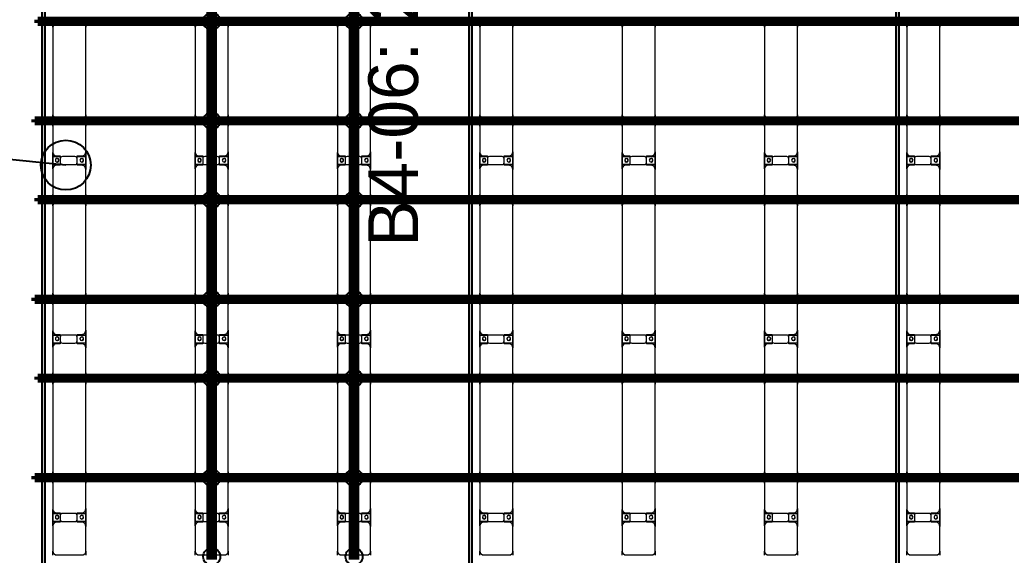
# Model space of a CAD drawing. Header units: millimetres. Extents: x -291190 to 146725, y 19759 to 185158.
# Drawn here: x -283876 to -269947, y 108413 to 115943 of the extents above; entities that cross this region are included whole.
import ezdxf

# ---------------------------------------------------------------- set-up
doc = ezdxf.new("R2010")
doc.units = ezdxf.units.MM
doc.layers.add('A-GENM', color=13, linetype='Continuous', lineweight=9)
doc.layers.add('S-BEAM', color=12, linetype='Continuous', lineweight=9)
for name, color, linetype in [('GC-BICH NEO', 6, 'Continuous'), ('GC-DAY NEO', 5, 'Continuous'), ('GC-GHI CHU', 2, 'Continuous'), ('GC-HOP 40x60 GIA CUONG', 1, 'Continuous')]:
    doc.layers.add(name, color=color, linetype=linetype)
doc.styles.add('GC_VN', font='arial.ttf')

# ---------------------------------------------------------------- blocks, each defined once
blk = doc.blocks.new('Dầm C52 - Dầm C52-V25-KHUNG KẾT CẤU BÈ PIN 4')
at = {"layer": 'S-BEAM', "lineweight": 140}
blk.add_hatch(color=1, dxfattribs=at).paths.add_polyline_path([(-173700, 20), (-174540, 20), (-174540, -20), (174540, -20), (174540, 20), (-172792, 20)])
at = {"layer": 'S-BEAM', "color": 1, "lineweight": 140}
for p, q in [((-174540, 20), (174540, 20)), ((174540, 20), (174540, -20)), ((174540, -20), (-174540, -20))]:
    blk.add_line(p, q, dxfattribs=at)
blk = doc.blocks.new('Dầm C52 - Dầm C52-73882-KHUNG KẾT CẤU BÈ PIN 4')
at = {"layer": 'S-BEAM', "lineweight": 140}
blk.add_hatch(color=1, dxfattribs=at).paths.add_polyline_path([(-173700, 20), (-174540, 20), (-174540, -20), (174501, -20), (174501, 20), (-172792, 20)])
at = {"layer": 'S-BEAM', "color": 1, "lineweight": 140}
for p, q in [((-174540, 20), (174501, 20)), ((174501, 20), (174501, -20)), ((174501, -20), (-174540, -20))]:
    blk.add_line(p, q, dxfattribs=at)
blk = doc.blocks.new('Dai phao do pin - DẢI PHAO ĐỠ PIN-V47-KHUNG KẾT CẤU BÈ PIN 4')
at = {"layer": 'A-GENM', "color": 7}
for p, q in [((19395, 242), (19460, 242)), ((19395, 242), (19460, 242)), ((19410, 192), (19410, -173)), ((20690, 242), (19460, 242)), ((20690, 242), (20755, 242)), ((20690, 242), (20755, 242)), ((20740, -173), (20740, 192)), ((20795, 242), (20850, 242)), ((20795, 242), (20850, 242)), ((20800, 192), (20800, -173)), ((21210, 242), (20850, 242)), ((21210, 242), (21392, 242)), ((21392, 242), (21210, 242)), ((21270, 118), (21270, 182)), ((21278, 242), (21460, 242)), ((21278, 116), (21278, 242)), ((21460, 242), (21278, 242)), ((21392, 242), (21392, 116)), ((21400, 182), (21400, 118)), ((21810, 242), (21460, 242)), ((21810, 242), (21865, 242)), ((21810, 242), (21865, 242)), ((21860, -173), (21860, 192)), ((21905, 242), (21970, 242)), ((21905, 242), (21970, 242)), ((21920, 192), (21920, -173)), ((23200, 242), (21970, 242)), ((23200, 242), (23265, 242)), ((23200, 242), (23265, 242)), ((23250, -173), (23250, 192)), ((23305, 242), (23360, 242)), ((23305, 242), (23360, 242)), ((23310, 192), (23310, -173)), ((23720, 242), (23360, 242)), ((23720, 242), (23902, 242)), ((23902, 242), (23720, 242)), ((23780, 118), (23780, 182)), ((23788, 242), (23970, 242)), ((23788, 116), (23788, 242)), ((23970, 242), (23788, 242)), ((23902, 242), (23902, 116)), ((23910, 182), (23910, 118)), ((24320, 242), (23970, 242)), ((24320, 242), (24375, 242)), ((24320, 242), (24375, 242)), ((24370, -173), (24370, 192)), ((24415, 242), (24480, 242)), ((24415, 242), (24480, 242)), ((24430, 192), (24430, -173)), ((25710, 242), (24480, 242)), ((25710, 242), (25775, 242)), ((25710, 242), (25775, 242)), ((25760, -173), (25760, 192)), ((25815, 242), (25870, 242)), ((25815, 242), (25870, 242)), ((25820, 192), (25820, -173)), ((26230, 242), (25870, 242)), ((26230, 242), (26412, 242)), ((26412, 242), (26230, 242)), ((26290, 118), (26290, 182)), ((26298, 242), (26480, 242)), ((26298, 116), (26298, 242)), ((26480, 242), (26298, 242)), ((26412, 242), (26412, 116)), ((26420, 182), (26420, 118)), ((26830, 242), (26480, 242)), ((26830, 242), (26885, 242)), ((26830, 242), (26885, 242)), ((26880, -173), (26880, 192)), ((21362, 118), (21270, 118)), ((21278, 88), (21278, -88)), ((21400, 118), (21308, 118)), ((21392, -88), (21392, 88)), ((23872, 118), (23780, 118)), ((23788, 88), (23788, -88)), ((23910, 118), (23818, 118)), ((23902, -88), (23902, 88)), ((26382, 118), (26290, 118)), ((26298, 88), (26298, -88)), ((26420, 118), (26328, 118)), ((26412, -88), (26412, 88)), ((21270, -173), (21270, -118)), ((21270, -118), (21362, -118)), ((21278, -223), (21278, -116)), ((21308, -118), (21400, -118)), ((21392, -116), (21392, -223)), ((21400, -118), (21400, -173)), ((23780, -173), (23780, -118)), ((23780, -118), (23872, -118)), ((23788, -223), (23788, -116)), ((23818, -118), (23910, -118)), ((23902, -116), (23902, -223)), ((23910, -118), (23910, -173)), ((26290, -173), (26290, -118)), ((26290, -118), (26382, -118)), ((26298, -223), (26298, -116)), ((26328, -118), (26420, -118)), ((26412, -116), (26412, -223)), ((26420, -118), (26420, -173)), ((19460, -223), (19395, -223)), ((19460, -223), (19395, -223)), ((19460, -223), (20690, -223)), ((20755, -223), (20690, -223)), ((20755, -223), (20690, -223)), ((20850, -223), (20795, -223)), ((20850, -223), (20795, -223)), ((20850, -223), (21220, -223)), ((21392, -223), (21220, -223)), ((21220, -223), (21392, -223)), ((21278, -169), (21278, -202)), ((21450, -223), (21278, -223)), ((21278, -223), (21450, -223)), ((21450, -223), (21810, -223)), ((21865, -223), (21810, -223)), ((21865, -223), (21810, -223)), ((21970, -223), (21905, -223)), ((21970, -223), (21905, -223)), ((21970, -223), (23200, -223)), ((23265, -223), (23200, -223)), ((23265, -223), (23200, -223)), ((23360, -223), (23305, -223)), ((23360, -223), (23305, -223)), ((23360, -223), (23730, -223)), ((23902, -223), (23730, -223)), ((23730, -223), (23902, -223)), ((23788, -169), (23788, -202)), ((23960, -223), (23788, -223)), ((23788, -223), (23960, -223)), ((23960, -223), (24320, -223)), ((24375, -223), (24320, -223)), ((24375, -223), (24320, -223)), ((24480, -223), (24415, -223)), ((24480, -223), (24415, -223)), ((24480, -223), (25710, -223)), ((25775, -223), (25710, -223)), ((25775, -223), (25710, -223)), ((25870, -223), (25815, -223)), ((25870, -223), (25815, -223)), ((25870, -223), (26240, -223)), ((26412, -223), (26240, -223)), ((26240, -223), (26412, -223)), ((26298, -169), (26298, -202)), ((26470, -223), (26298, -223)), ((26298, -223), (26470, -223)), ((26470, -223), (26830, -223)), ((26885, -223), (26830, -223)), ((26885, -223), (26830, -223))]:
    blk.add_line(p, q, dxfattribs=at)
for centre, radius, start, end in [((19460, 192), 50, 90, 180), ((19460, 192), 50, 150, 180), ((19460, 192), 50, 105, 120), ((20690, 192), 50, 360, 90), ((20690, 192), 50, 60, 90), ((20690, 192), 50, 15, 30), ((20850, 192), 50, 90, 180), ((20850, 192), 50, 105, 180), ((21210, 182), 60, 360, 90), ((21210, 182), 60, 45, 60), ((21210, 182), 60, 360, 60), ((21210, 182), 60, 45, 60), ((21329, 183), 25, 0, 180), ((21329, 183), 25, 360, 165), ((21329, 183), 25, 180, 0), ((21331, 183), 25, 0, 180), ((21331, 183), 25, 90, 180), ((21331, 183), 25, 180, 0), ((21331, 183), 25, 180, 270), ((21329, 183), 25, 210, 255), ((21329, 183), 25, 270, 360), ((21331, 183), 25, 15, 75), ((21331, 183), 25, 285, 330), ((21460, 182), 60, 90, 180), ((21460, 182), 60, 120, 180), ((21810, 192), 50, 360, 90), ((21810, 192), 50, 360, 75), ((21970, 192), 50, 90, 180), ((21970, 192), 50, 150, 180), ((21970, 192), 50, 105, 120), ((23200, 192), 50, 360, 90), ((23200, 192), 50, 60, 90), ((23200, 192), 50, 15, 30), ((23360, 192), 50, 90, 180), ((23360, 192), 50, 105, 180), ((23720, 182), 60, 360, 90), ((23720, 182), 60, 45, 60), ((23720, 182), 60, 360, 60), ((23720, 182), 60, 45, 60), ((23839, 183), 25, 0, 180), ((23839, 183), 25, 360, 165), ((23839, 183), 25, 180, 0), ((23841, 183), 25, 0, 180), ((23841, 183), 25, 90, 180), ((23841, 183), 25, 180, 0), ((23841, 183), 25, 180, 270), ((23839, 183), 25, 210, 255), ((23839, 183), 25, 270, 360), ((23841, 183), 25, 15, 75), ((23841, 183), 25, 285, 330), ((23970, 182), 60, 90, 180), ((23970, 182), 60, 130.6304, 180), ((24320, 192), 50, 360, 90), ((24320, 192), 50, 360, 75), ((24480, 192), 50, 90, 180), ((24480, 192), 50, 150, 180), ((24480, 192), 50, 105, 120), ((25710, 192), 50, 360, 90), ((25710, 192), 50, 60, 90), ((25710, 192), 50, 15, 30), ((25870, 192), 50, 90, 180), ((25870, 192), 50, 105, 180), ((26230, 182), 60, 360, 90), ((26230, 182), 60, 45, 60), ((26230, 182), 60, 360, 60), ((26230, 182), 60, 45, 60), ((26349, 183), 25, 0, 180), ((26349, 183), 25, 0, 165), ((26349, 183), 25, 180, 0), ((26351, 183), 25, 0, 180), ((26351, 183), 25, 90, 180), ((26351, 183), 25, 180, 0), ((26351, 183), 25, 180, 270), ((26349, 183), 25, 210, 255), ((26349, 183), 25, 270, 360), ((26351, 183), 25, 15, 75), ((26351, 183), 25, 285, 330), ((26480, 182), 60, 90, 180), ((26480, 182), 60, 120, 180), ((26830, 192), 50, 360, 90), ((26830, 192), 50, 360, 65.7028), ((21308, 88), 30, 90, 180), ((21362, 88), 30, 360, 90), ((23818, 88), 30, 90, 180), ((23872, 88), 30, 360, 90), ((26328, 88), 30, 90, 180), ((26382, 88), 30, 360, 90), ((21308, -88), 30, 180, 270), ((21329, -162), 25, 0, 180), ((21329, -162), 25, 105, 165), ((21331, -162), 25, 0, 180), ((21331, -162), 25, 105, 180), ((21329, -162), 25, 360, 75), ((21331, -162), 25, 15, 75), ((21362, -88), 30, 270, 360), ((23818, -88), 30, 180, 270), ((23839, -162), 25, 0, 180), ((23839, -162), 25, 105, 165), ((23841, -162), 25, 0, 180), ((23841, -162), 25, 105, 180), ((23839, -162), 25, 360, 75), ((23841, -162), 25, 15, 75), ((23872, -88), 30, 270, 360), ((26328, -88), 30, 180, 270), ((26349, -162), 25, 0, 180), ((26349, -162), 25, 105, 165), ((26351, -162), 25, 0, 180), ((26351, -162), 25, 105, 180), ((26349, -162), 25, 360, 75), ((26351, -162), 25, 15, 75), ((26382, -88), 30, 270, 360), ((19460, -173), 50, 180, 270), ((19460, -173), 50, 180, 210), ((19460, -173), 50, 240, 270), ((20690, -173), 50, 270, 360), ((20690, -173), 50, 285, 300), ((20690, -173), 50, 330, 360), ((20850, -173), 50, 180, 270), ((20850, -173), 50, 180, 255), ((21220, -173), 50, 270, 360), ((21220, -173), 50, 285, 360), ((21220, -173), 50, 315, 360), ((21220, -173), 50, 315, 360), ((21329, -162), 25, 180, 0), ((21329, -162), 25, 195, 360), ((21331, -162), 25, 180, 0), ((21331, -162), 25, 180, 270), ((21331, -162), 25, 285, 345), ((21450, -173), 50, 180, 270), ((21450, -173), 50, 180, 255), ((21450, -173), 50, 210, 225), ((21450, -173), 50, 210, 225), ((21810, -173), 50, 270, 360), ((21810, -173), 50, 285, 360), ((21970, -173), 50, 180, 270), ((21970, -173), 50, 180, 210), ((21970, -173), 50, 240, 270), ((23200, -173), 50, 270, 360), ((23200, -173), 50, 285, 300), ((23200, -173), 50, 330, 360), ((23360, -173), 50, 180, 270), ((23360, -173), 50, 180, 255), ((23730, -173), 50, 270, 360), ((23730, -173), 50, 285, 360), ((23730, -173), 50, 315, 0), ((23730, -173), 50, 315, 0), ((23839, -162), 25, 180, 0), ((23839, -162), 25, 195, 360), ((23841, -162), 25, 180, 0), ((23841, -162), 25, 180, 270), ((23841, -162), 25, 285, 345), ((23960, -173), 50, 180, 270), ((23960, -173), 50, 180, 255), ((23960, -173), 50, 210, 225), ((23960, -173), 50, 210, 225), ((24320, -173), 50, 270, 360), ((24320, -173), 50, 285, 360), ((24480, -173), 50, 180, 270), ((24480, -173), 50, 180, 210), ((24480, -173), 50, 240, 270), ((25710, -173), 50, 270, 360), ((25710, -173), 50, 285, 300), ((25710, -173), 50, 330, 360), ((25870, -173), 50, 180, 270), ((25870, -173), 50, 180, 255), ((26240, -173), 50, 270, 360), ((26240, -173), 50, 285, 360), ((26240, -173), 50, 315, 360), ((26240, -173), 50, 315, 360), ((26349, -162), 25, 180, 0), ((26349, -162), 25, 195, 360), ((26351, -162), 25, 180, 0), ((26351, -162), 25, 180, 270), ((26351, -162), 25, 285, 345), ((26470, -173), 50, 180, 270), ((26470, -173), 50, 180, 255), ((26470, -173), 50, 210, 225), ((26470, -173), 50, 210, 225), ((26830, -173), 50, 270, 360), ((26830, -173), 50, 294.2972, 360)]:
    blk.add_arc(centre, radius, start, end, dxfattribs=at)
blk = doc.blocks.new('Dai phao do pin - DẢI PHAO ĐỠ PIN-V52-KHUNG KẾT CẤU BÈ PIN 4')
at = {"layer": 'A-GENM', "color": 7}
for p, q in [((19395, 242), (19460, 242)), ((19395, 242), (19460, 242)), ((19410, 192), (19410, -173)), ((20690, 242), (19460, 242)), ((20690, 242), (20755, 242)), ((20690, 242), (20755, 242)), ((20740, -173), (20740, 192)), ((20795, 242), (20850, 242)), ((20795, 242), (20850, 242)), ((20800, 192), (20800, -173)), ((21210, 242), (20850, 242)), ((21210, 242), (21392, 242)), ((21392, 242), (21210, 242)), ((21270, 118), (21270, 182)), ((21278, 242), (21460, 242)), ((21278, 116), (21278, 242)), ((21460, 242), (21278, 242)), ((21392, 242), (21392, 116)), ((21400, 182), (21400, 118)), ((21810, 242), (21460, 242)), ((21810, 242), (21865, 242)), ((21810, 242), (21865, 242)), ((21860, -173), (21860, 192)), ((21905, 242), (21970, 242)), ((21905, 242), (21970, 242)), ((21920, 192), (21920, -173)), ((23200, 242), (21970, 242)), ((23200, 242), (23265, 242)), ((23200, 242), (23265, 242)), ((23250, -173), (23250, 192)), ((23305, 242), (23360, 242)), ((23305, 242), (23360, 242)), ((23310, 192), (23310, -173)), ((23720, 242), (23360, 242)), ((23720, 242), (23902, 242)), ((23902, 242), (23720, 242)), ((23780, 118), (23780, 182)), ((23788, 242), (23970, 242)), ((23788, 116), (23788, 242)), ((23970, 242), (23788, 242)), ((23902, 242), (23902, 116)), ((23910, 182), (23910, 118)), ((24320, 242), (23970, 242)), ((24320, 242), (24375, 242)), ((24320, 242), (24375, 242)), ((24370, -173), (24370, 192)), ((24415, 242), (24480, 242)), ((24415, 242), (24480, 242)), ((24430, 192), (24430, -173)), ((25710, 242), (24480, 242)), ((25710, 242), (25775, 242)), ((25710, 242), (25775, 242)), ((25760, -173), (25760, 192)), ((25815, 242), (25870, 242)), ((25815, 242), (25870, 242)), ((25820, 192), (25820, -173)), ((26230, 242), (25870, 242)), ((26230, 242), (26412, 242)), ((26412, 242), (26230, 242)), ((26290, 118), (26290, 182)), ((26298, 242), (26480, 242)), ((26298, 116), (26298, 242)), ((26480, 242), (26298, 242)), ((26412, 242), (26412, 116)), ((26420, 182), (26420, 118)), ((26830, 242), (26480, 242)), ((26830, 242), (26885, 242)), ((26830, 242), (26885, 242)), ((26880, -173), (26880, 192)), ((21362, 118), (21270, 118)), ((21278, 88), (21278, -88)), ((21400, 118), (21308, 118)), ((21392, -88), (21392, 88)), ((23872, 118), (23780, 118)), ((23788, 88), (23788, -88)), ((23910, 118), (23818, 118)), ((23902, -88), (23902, 88)), ((26382, 118), (26290, 118)), ((26298, 88), (26298, -88)), ((26420, 118), (26328, 118)), ((26412, -88), (26412, 88)), ((21270, -173), (21270, -118)), ((21270, -118), (21362, -118)), ((21278, -223), (21278, -116)), ((21308, -118), (21400, -118)), ((21392, -116), (21392, -223)), ((21400, -118), (21400, -173)), ((23780, -173), (23780, -118)), ((23780, -118), (23872, -118)), ((23788, -223), (23788, -116)), ((23818, -118), (23910, -118)), ((23902, -116), (23902, -223)), ((23910, -118), (23910, -173)), ((26290, -173), (26290, -118)), ((26290, -118), (26382, -118)), ((26298, -223), (26298, -116)), ((26328, -118), (26420, -118)), ((26412, -116), (26412, -223)), ((26420, -118), (26420, -173)), ((19460, -223), (19395, -223)), ((19460, -223), (19395, -223)), ((19460, -223), (20690, -223)), ((20755, -223), (20690, -223)), ((20755, -223), (20690, -223)), ((20850, -223), (20795, -223)), ((20850, -223), (20795, -223)), ((20850, -223), (21220, -223)), ((21392, -223), (21220, -223)), ((21220, -223), (21392, -223)), ((21278, -169), (21278, -202)), ((21450, -223), (21278, -223)), ((21278, -223), (21450, -223)), ((21450, -223), (21810, -223)), ((21865, -223), (21810, -223)), ((21865, -223), (21810, -223)), ((21970, -223), (21905, -223)), ((21970, -223), (21905, -223)), ((21970, -223), (23200, -223)), ((23265, -223), (23200, -223)), ((23265, -223), (23200, -223)), ((23360, -223), (23305, -223)), ((23360, -223), (23305, -223)), ((23360, -223), (23730, -223)), ((23902, -223), (23730, -223)), ((23730, -223), (23902, -223)), ((23788, -169), (23788, -202)), ((23960, -223), (23788, -223)), ((23788, -223), (23960, -223)), ((23960, -223), (24320, -223)), ((24375, -223), (24320, -223)), ((24375, -223), (24320, -223)), ((24480, -223), (24415, -223)), ((24480, -223), (24415, -223)), ((24480, -223), (25710, -223)), ((25775, -223), (25710, -223)), ((25775, -223), (25710, -223)), ((25870, -223), (25815, -223)), ((25870, -223), (25815, -223)), ((25870, -223), (26240, -223)), ((26412, -223), (26240, -223)), ((26240, -223), (26412, -223)), ((26298, -169), (26298, -202)), ((26470, -223), (26298, -223)), ((26298, -223), (26470, -223)), ((26470, -223), (26830, -223)), ((26885, -223), (26830, -223)), ((26885, -223), (26830, -223))]:
    blk.add_line(p, q, dxfattribs=at)
for centre, radius, start, end in [((19460, 192), 50, 90, 180), ((19460, 192), 50, 150, 180), ((19460, 192), 50, 105, 120), ((20690, 192), 50, 360, 90), ((20690, 192), 50, 60, 90), ((20690, 192), 50, 15, 30), ((20850, 192), 50, 90, 180), ((20850, 192), 50, 105, 180), ((21210, 182), 60, 360, 90), ((21210, 182), 60, 45, 60), ((21210, 182), 60, 360, 60), ((21210, 182), 60, 45, 60), ((21329, 183), 25, 0, 180), ((21329, 183), 25, 360, 165), ((21329, 183), 25, 180, 0), ((21331, 183), 25, 0, 180), ((21331, 183), 25, 90, 180), ((21331, 183), 25, 180, 0), ((21331, 183), 25, 180, 270), ((21329, 183), 25, 210, 255), ((21329, 183), 25, 270, 360), ((21331, 183), 25, 15, 75), ((21331, 183), 25, 285, 330), ((21460, 182), 60, 90, 180), ((21460, 182), 60, 120, 180), ((21810, 192), 50, 360, 90), ((21810, 192), 50, 360, 75), ((21970, 192), 50, 90, 180), ((21970, 192), 50, 150, 180), ((21970, 192), 50, 105, 120), ((23200, 192), 50, 360, 90), ((23200, 192), 50, 60, 90), ((23200, 192), 50, 15, 30), ((23360, 192), 50, 90, 180), ((23360, 192), 50, 105, 180), ((23720, 182), 60, 360, 90), ((23720, 182), 60, 45, 60), ((23720, 182), 60, 360, 60), ((23720, 182), 60, 45, 60), ((23839, 183), 25, 0, 180), ((23839, 183), 25, 360, 165), ((23839, 183), 25, 180, 0), ((23841, 183), 25, 0, 180), ((23841, 183), 25, 90, 180), ((23841, 183), 25, 180, 0), ((23841, 183), 25, 180, 270), ((23839, 183), 25, 210, 255), ((23839, 183), 25, 270, 360), ((23841, 183), 25, 15, 75), ((23841, 183), 25, 285, 330), ((23970, 182), 60, 90, 180), ((23970, 182), 60, 130.6304, 180), ((24320, 192), 50, 360, 90), ((24320, 192), 50, 360, 75), ((24480, 192), 50, 90, 180), ((24480, 192), 50, 150, 180), ((24480, 192), 50, 105, 120), ((25710, 192), 50, 360, 90), ((25710, 192), 50, 60, 90), ((25710, 192), 50, 15, 30), ((25870, 192), 50, 90, 180), ((25870, 192), 50, 105, 180), ((26230, 182), 60, 360, 90), ((26230, 182), 60, 45, 60), ((26230, 182), 60, 360, 60), ((26230, 182), 60, 45, 60), ((26349, 183), 25, 0, 180), ((26349, 183), 25, 0, 165), ((26349, 183), 25, 180, 0), ((26351, 183), 25, 0, 180), ((26351, 183), 25, 90, 180), ((26351, 183), 25, 180, 0), ((26351, 183), 25, 180, 270), ((26349, 183), 25, 210, 255), ((26349, 183), 25, 270, 360), ((26351, 183), 25, 15, 75), ((26351, 183), 25, 285, 330), ((26480, 182), 60, 90, 180), ((26480, 182), 60, 120, 180), ((26830, 192), 50, 360, 90), ((26830, 192), 50, 360, 65.7028), ((21308, 88), 30, 90, 180), ((21362, 88), 30, 360, 90), ((23818, 88), 30, 90, 180), ((23872, 88), 30, 360, 90), ((26328, 88), 30, 90, 180), ((26382, 88), 30, 360, 90), ((21308, -88), 30, 180, 270), ((21329, -162), 25, 0, 180), ((21329, -162), 25, 105, 165), ((21331, -162), 25, 0, 180), ((21331, -162), 25, 105, 180), ((21329, -162), 25, 360, 75), ((21331, -162), 25, 15, 75), ((21362, -88), 30, 270, 360), ((23818, -88), 30, 180, 270), ((23839, -162), 25, 0, 180), ((23839, -162), 25, 105, 165), ((23841, -162), 25, 0, 180), ((23841, -162), 25, 105, 180), ((23839, -162), 25, 360, 75), ((23841, -162), 25, 15, 75), ((23872, -88), 30, 270, 360), ((26328, -88), 30, 180, 270), ((26349, -162), 25, 0, 180), ((26349, -162), 25, 105, 165), ((26351, -162), 25, 0, 180), ((26351, -162), 25, 105, 180), ((26349, -162), 25, 360, 75), ((26351, -162), 25, 15, 75), ((26382, -88), 30, 270, 360), ((19460, -173), 50, 180, 270), ((19460, -173), 50, 180, 195), ((19460, -173), 50, 240, 270), ((20690, -173), 50, 270, 360), ((20690, -173), 50, 285, 300), ((20690, -173), 50, 345, 360), ((20850, -173), 50, 180, 270), ((20850, -173), 50, 180, 255), ((21220, -173), 50, 270, 360), ((21220, -173), 50, 285, 360), ((21220, -173), 50, 315, 360), ((21220, -173), 50, 315, 360), ((21329, -162), 25, 180, 0), ((21329, -162), 25, 195, 360), ((21331, -162), 25, 180, 0), ((21331, -162), 25, 180, 270), ((21331, -162), 25, 285, 345), ((21450, -173), 50, 180, 270), ((21450, -173), 50, 180, 255), ((21450, -173), 50, 210, 225), ((21450, -173), 50, 210, 225), ((21810, -173), 50, 270, 360), ((21810, -173), 50, 285, 360), ((21970, -173), 50, 180, 270), ((21970, -173), 50, 180, 195), ((21970, -173), 50, 240, 270), ((23200, -173), 50, 270, 360), ((23200, -173), 50, 285, 300), ((23200, -173), 50, 345, 360), ((23360, -173), 50, 180, 270), ((23360, -173), 50, 180, 255), ((23730, -173), 50, 270, 360), ((23730, -173), 50, 285, 360), ((23730, -173), 50, 315, 0), ((23730, -173), 50, 315, 0), ((23839, -162), 25, 180, 0), ((23839, -162), 25, 195, 360), ((23841, -162), 25, 180, 0), ((23841, -162), 25, 180, 270), ((23841, -162), 25, 285, 345), ((23960, -173), 50, 180, 270), ((23960, -173), 50, 180, 255), ((23960, -173), 50, 210, 225), ((23960, -173), 50, 210, 225), ((24320, -173), 50, 270, 360), ((24320, -173), 50, 285, 360), ((24480, -173), 50, 180, 270), ((24480, -173), 50, 180, 195), ((24480, -173), 50, 240, 270), ((25710, -173), 50, 270, 360), ((25710, -173), 50, 285, 300), ((25710, -173), 50, 345, 360), ((25870, -173), 50, 180, 270), ((25870, -173), 50, 180, 255), ((26240, -173), 50, 270, 360), ((26240, -173), 50, 285, 360), ((26240, -173), 50, 315, 360), ((26240, -173), 50, 315, 360), ((26349, -162), 25, 180, 0), ((26349, -162), 25, 195, 360), ((26351, -162), 25, 180, 0), ((26351, -162), 25, 180, 270), ((26351, -162), 25, 285, 345), ((26470, -173), 50, 180, 270), ((26470, -173), 50, 180, 255), ((26470, -173), 50, 210, 225), ((26470, -173), 50, 210, 225), ((26830, -173), 50, 270, 360), ((26830, -173), 50, 294.2972, 360)]:
    blk.add_arc(centre, radius, start, end, dxfattribs=at)
blk = doc.blocks.new('Dai phao do pin - DẢI PHAO ĐỠ PIN-V53-KHUNG KẾT CẤU BÈ PIN 4')
at = {"layer": 'A-GENM', "color": 7}
for p, q in [((19395, 242), (19460, 242)), ((19395, 242), (19460, 242)), ((19410, 192), (19410, -173)), ((20690, 242), (19460, 242)), ((20690, 242), (20755, 242)), ((20690, 242), (20755, 242)), ((20740, -173), (20740, 192)), ((20795, 242), (20850, 242)), ((20795, 242), (20850, 242)), ((20800, 192), (20800, -173)), ((21210, 242), (20850, 242)), ((21210, 242), (21392, 242)), ((21392, 242), (21210, 242)), ((21270, 118), (21270, 182)), ((21278, 242), (21460, 242)), ((21278, 116), (21278, 242)), ((21460, 242), (21278, 242)), ((21392, 242), (21392, 116)), ((21400, 182), (21400, 118)), ((21810, 242), (21460, 242)), ((21810, 242), (21865, 242)), ((21810, 242), (21865, 242)), ((21860, -173), (21860, 192)), ((21905, 242), (21970, 242)), ((21905, 242), (21970, 242)), ((21920, 192), (21920, -173)), ((23200, 242), (21970, 242)), ((23200, 242), (23265, 242)), ((23200, 242), (23265, 242)), ((23250, -173), (23250, 192)), ((23305, 242), (23360, 242)), ((23305, 242), (23360, 242)), ((23310, 192), (23310, -173)), ((23720, 242), (23360, 242)), ((23720, 242), (23902, 242)), ((23902, 242), (23720, 242)), ((23780, 118), (23780, 182)), ((23788, 242), (23970, 242)), ((23788, 116), (23788, 242)), ((23970, 242), (23788, 242)), ((23902, 242), (23902, 116)), ((23910, 182), (23910, 118)), ((24320, 242), (23970, 242)), ((24320, 242), (24375, 242)), ((24320, 242), (24375, 242)), ((24370, -173), (24370, 192)), ((24415, 242), (24480, 242)), ((24415, 242), (24480, 242)), ((24430, 192), (24430, -173)), ((25710, 242), (24480, 242)), ((25710, 242), (25775, 242)), ((25710, 242), (25775, 242)), ((25760, -173), (25760, 192)), ((25815, 242), (25870, 242)), ((25815, 242), (25870, 242)), ((25820, 192), (25820, -173)), ((26230, 242), (25870, 242)), ((26230, 242), (26412, 242)), ((26412, 242), (26230, 242)), ((26290, 118), (26290, 182)), ((26298, 242), (26480, 242)), ((26298, 116), (26298, 242)), ((26480, 242), (26298, 242)), ((26412, 242), (26412, 116)), ((26420, 182), (26420, 118)), ((26830, 242), (26480, 242)), ((26830, 242), (26885, 242)), ((26830, 242), (26885, 242)), ((26880, -173), (26880, 192)), ((21362, 118), (21270, 118)), ((21278, 88), (21278, -88)), ((21400, 118), (21308, 118)), ((21392, -88), (21392, 88)), ((23872, 118), (23780, 118)), ((23788, 88), (23788, -88)), ((23910, 118), (23818, 118)), ((23902, -88), (23902, 88)), ((26382, 118), (26290, 118)), ((26298, 88), (26298, -88)), ((26420, 118), (26328, 118)), ((26412, -88), (26412, 88)), ((21270, -173), (21270, -118)), ((21270, -118), (21362, -118)), ((21278, -223), (21278, -116)), ((21308, -118), (21400, -118)), ((21392, -116), (21392, -223)), ((21400, -118), (21400, -173)), ((23780, -173), (23780, -118)), ((23780, -118), (23872, -118)), ((23788, -223), (23788, -116)), ((23818, -118), (23910, -118)), ((23902, -116), (23902, -223)), ((23910, -118), (23910, -173)), ((26290, -173), (26290, -118)), ((26290, -118), (26382, -118)), ((26298, -223), (26298, -116)), ((26328, -118), (26420, -118)), ((26412, -116), (26412, -223)), ((26420, -118), (26420, -173)), ((19460, -223), (19395, -223)), ((19460, -223), (19395, -223)), ((19460, -223), (20690, -223)), ((20755, -223), (20690, -223)), ((20755, -223), (20690, -223)), ((20850, -223), (20795, -223)), ((20850, -223), (20795, -223)), ((20850, -223), (21220, -223)), ((21392, -223), (21220, -223)), ((21220, -223), (21392, -223)), ((21278, -169), (21278, -202)), ((21450, -223), (21278, -223)), ((21278, -223), (21450, -223)), ((21450, -223), (21810, -223)), ((21865, -223), (21810, -223)), ((21865, -223), (21810, -223)), ((21970, -223), (21905, -223)), ((21970, -223), (21905, -223)), ((21970, -223), (23200, -223)), ((23265, -223), (23200, -223)), ((23265, -223), (23200, -223)), ((23360, -223), (23305, -223)), ((23360, -223), (23305, -223)), ((23360, -223), (23730, -223)), ((23902, -223), (23730, -223)), ((23730, -223), (23902, -223)), ((23788, -169), (23788, -202)), ((23960, -223), (23788, -223)), ((23788, -223), (23960, -223)), ((23960, -223), (24320, -223)), ((24375, -223), (24320, -223)), ((24375, -223), (24320, -223)), ((24480, -223), (24415, -223)), ((24480, -223), (24415, -223)), ((24480, -223), (25710, -223)), ((25775, -223), (25710, -223)), ((25775, -223), (25710, -223)), ((25870, -223), (25815, -223)), ((25870, -223), (25815, -223)), ((25870, -223), (26240, -223)), ((26412, -223), (26240, -223)), ((26240, -223), (26412, -223)), ((26298, -169), (26298, -202)), ((26470, -223), (26298, -223)), ((26298, -223), (26470, -223)), ((26470, -223), (26830, -223)), ((26885, -223), (26830, -223)), ((26885, -223), (26830, -223))]:
    blk.add_line(p, q, dxfattribs=at)
for centre, radius, start, end in [((19460, 192), 50, 90, 180), ((19460, 192), 50, 150, 180), ((19460, 192), 50, 105, 120), ((20690, 192), 50, 360, 90), ((20690, 192), 50, 60, 90), ((20690, 192), 50, 15, 30), ((20850, 192), 50, 90, 180), ((20850, 192), 50, 105, 180), ((21210, 182), 60, 360, 90), ((21210, 182), 60, 45, 60), ((21210, 182), 60, 360, 60), ((21210, 182), 60, 45, 60), ((21329, 183), 25, 0, 180), ((21329, 183), 25, 360, 165), ((21329, 183), 25, 180, 0), ((21331, 183), 25, 0, 180), ((21331, 183), 25, 90, 180), ((21331, 183), 25, 180, 0), ((21331, 183), 25, 180, 270), ((21329, 183), 25, 210, 255), ((21329, 183), 25, 270, 360), ((21331, 183), 25, 15, 75), ((21331, 183), 25, 285, 330), ((21460, 182), 60, 90, 180), ((21460, 182), 60, 120, 180), ((21810, 192), 50, 360, 90), ((21810, 192), 50, 360, 75), ((21970, 192), 50, 90, 180), ((21970, 192), 50, 150, 180), ((21970, 192), 50, 105, 120), ((23200, 192), 50, 360, 90), ((23200, 192), 50, 60, 90), ((23200, 192), 50, 15, 30), ((23360, 192), 50, 90, 180), ((23360, 192), 50, 105, 180), ((23720, 182), 60, 360, 90), ((23720, 182), 60, 45, 60), ((23720, 182), 60, 360, 60), ((23720, 182), 60, 45, 60), ((23839, 183), 25, 0, 180), ((23839, 183), 25, 360, 165), ((23839, 183), 25, 180, 0), ((23841, 183), 25, 0, 180), ((23841, 183), 25, 90, 180), ((23841, 183), 25, 180, 0), ((23841, 183), 25, 180, 270), ((23839, 183), 25, 210, 255), ((23839, 183), 25, 270, 360), ((23841, 183), 25, 15, 75), ((23841, 183), 25, 285, 330), ((23970, 182), 60, 90, 180), ((23970, 182), 60, 130.6304, 180), ((24320, 192), 50, 360, 90), ((24320, 192), 50, 360, 75), ((24480, 192), 50, 90, 180), ((24480, 192), 50, 150, 180), ((24480, 192), 50, 105, 120), ((25710, 192), 50, 360, 90), ((25710, 192), 50, 60, 90), ((25710, 192), 50, 15, 30), ((25870, 192), 50, 90, 180), ((25870, 192), 50, 105, 180), ((26230, 182), 60, 360, 90), ((26230, 182), 60, 45, 60), ((26230, 182), 60, 360, 60), ((26230, 182), 60, 45, 60), ((26349, 183), 25, 0, 180), ((26349, 183), 25, 0, 165), ((26349, 183), 25, 180, 0), ((26351, 183), 25, 0, 180), ((26351, 183), 25, 90, 180), ((26351, 183), 25, 180, 0), ((26351, 183), 25, 180, 270), ((26349, 183), 25, 210, 255), ((26349, 183), 25, 270, 360), ((26351, 183), 25, 15, 75), ((26351, 183), 25, 285, 330), ((26480, 182), 60, 90, 180), ((26480, 182), 60, 120, 180), ((26830, 192), 50, 360, 90), ((26830, 192), 50, 360, 65.7028), ((21308, 88), 30, 90, 180), ((21362, 88), 30, 360, 90), ((23818, 88), 30, 90, 180), ((23872, 88), 30, 360, 90), ((26328, 88), 30, 90, 180), ((26382, 88), 30, 360, 90), ((21308, -88), 30, 180, 270), ((21329, -162), 25, 0, 180), ((21329, -162), 25, 105, 165), ((21331, -162), 25, 0, 180), ((21331, -162), 25, 105, 180), ((21329, -162), 25, 360, 75), ((21331, -162), 25, 15, 75), ((21362, -88), 30, 270, 360), ((23818, -88), 30, 180, 270), ((23839, -162), 25, 0, 180), ((23839, -162), 25, 105, 165), ((23841, -162), 25, 0, 180), ((23841, -162), 25, 105, 180), ((23839, -162), 25, 360, 75), ((23841, -162), 25, 15, 75), ((23872, -88), 30, 270, 360), ((26328, -88), 30, 180, 270), ((26349, -162), 25, 0, 180), ((26349, -162), 25, 105, 165), ((26351, -162), 25, 0, 180), ((26351, -162), 25, 105, 180), ((26349, -162), 25, 360, 75), ((26351, -162), 25, 15, 75), ((26382, -88), 30, 270, 360), ((19460, -173), 50, 180, 270), ((19460, -173), 50, 180, 210), ((19460, -173), 50, 240, 270), ((20690, -173), 50, 270, 360), ((20690, -173), 50, 285, 300), ((20690, -173), 50, 330, 360), ((20850, -173), 50, 180, 270), ((20850, -173), 50, 180, 255), ((21220, -173), 50, 270, 360), ((21220, -173), 50, 285, 360), ((21220, -173), 50, 315, 360), ((21220, -173), 50, 315, 360), ((21329, -162), 25, 180, 0), ((21329, -162), 25, 195, 360), ((21331, -162), 25, 180, 0), ((21331, -162), 25, 180, 270), ((21331, -162), 25, 285, 345), ((21450, -173), 50, 180, 270), ((21450, -173), 50, 180, 255), ((21450, -173), 50, 210, 225), ((21450, -173), 50, 210, 225), ((21810, -173), 50, 270, 360), ((21810, -173), 50, 285, 360), ((21970, -173), 50, 180, 270), ((21970, -173), 50, 180, 210), ((21970, -173), 50, 240, 270), ((23200, -173), 50, 270, 360), ((23200, -173), 50, 285, 300), ((23200, -173), 50, 330, 360), ((23360, -173), 50, 180, 270), ((23360, -173), 50, 180, 255), ((23730, -173), 50, 270, 360), ((23730, -173), 50, 285, 360), ((23730, -173), 50, 315, 0), ((23730, -173), 50, 315, 0), ((23839, -162), 25, 180, 0), ((23839, -162), 25, 195, 360), ((23841, -162), 25, 180, 0), ((23841, -162), 25, 180, 270), ((23841, -162), 25, 285, 345), ((23960, -173), 50, 180, 270), ((23960, -173), 50, 180, 255), ((23960, -173), 50, 210, 225), ((23960, -173), 50, 210, 225), ((24320, -173), 50, 270, 360), ((24320, -173), 50, 285, 360), ((24480, -173), 50, 180, 270), ((24480, -173), 50, 180, 210), ((24480, -173), 50, 240, 270), ((25710, -173), 50, 270, 360), ((25710, -173), 50, 285, 300), ((25710, -173), 50, 330, 360), ((25870, -173), 50, 180, 270), ((25870, -173), 50, 180, 255), ((26240, -173), 50, 270, 360), ((26240, -173), 50, 285, 360), ((26240, -173), 50, 315, 360), ((26240, -173), 50, 315, 360), ((26349, -162), 25, 180, 0), ((26349, -162), 25, 195, 360), ((26351, -162), 25, 180, 0), ((26351, -162), 25, 180, 270), ((26351, -162), 25, 285, 345), ((26470, -173), 50, 180, 270), ((26470, -173), 50, 180, 255), ((26470, -173), 50, 210, 225), ((26470, -173), 50, 210, 225), ((26830, -173), 50, 270, 360), ((26830, -173), 50, 294.2972, 360)]:
    blk.add_arc(centre, radius, start, end, dxfattribs=at)
blk = doc.blocks.new('Dai phao do pin - DẢI PHAO ĐỠ PIN-V54-KHUNG KẾT CẤU BÈ PIN 4')
at = {"layer": 'A-GENM', "color": 7}
for p, q in [((19395, 242), (19460, 242)), ((19395, 242), (19460, 242)), ((19410, 192), (19410, -173)), ((20690, 242), (19460, 242)), ((20690, 242), (20755, 242)), ((20690, 242), (20755, 242)), ((20740, -173), (20740, 192)), ((20795, 242), (20850, 242)), ((20795, 242), (20850, 242)), ((20800, 192), (20800, -173)), ((21210, 242), (20850, 242)), ((21210, 242), (21392, 242)), ((21392, 242), (21210, 242)), ((21270, 118), (21270, 182)), ((21278, 242), (21460, 242)), ((21278, 116), (21278, 242)), ((21460, 242), (21278, 242)), ((21392, 242), (21392, 116)), ((21400, 182), (21400, 118)), ((21810, 242), (21460, 242)), ((21810, 242), (21865, 242)), ((21810, 242), (21865, 242)), ((21860, -173), (21860, 192)), ((21905, 242), (21970, 242)), ((21905, 242), (21970, 242)), ((21920, 192), (21920, -173)), ((23200, 242), (21970, 242)), ((23200, 242), (23265, 242)), ((23200, 242), (23265, 242)), ((23250, -173), (23250, 192)), ((23305, 242), (23360, 242)), ((23305, 242), (23360, 242)), ((23310, 192), (23310, -173)), ((23720, 242), (23360, 242)), ((23720, 242), (23902, 242)), ((23902, 242), (23720, 242)), ((23780, 118), (23780, 182)), ((23788, 242), (23970, 242)), ((23788, 116), (23788, 242)), ((23970, 242), (23788, 242)), ((23902, 242), (23902, 116)), ((23910, 182), (23910, 118)), ((24320, 242), (23970, 242)), ((24320, 242), (24375, 242)), ((24320, 242), (24375, 242)), ((24370, -173), (24370, 192)), ((24415, 242), (24480, 242)), ((24415, 242), (24480, 242)), ((24430, 192), (24430, -173)), ((25710, 242), (24480, 242)), ((25710, 242), (25775, 242)), ((25710, 242), (25775, 242)), ((25760, -173), (25760, 192)), ((25815, 242), (25870, 242)), ((25815, 242), (25870, 242)), ((25820, 192), (25820, -173)), ((26230, 242), (25870, 242)), ((26230, 242), (26412, 242)), ((26412, 242), (26230, 242)), ((26290, 118), (26290, 182)), ((26298, 242), (26480, 242)), ((26298, 116), (26298, 242)), ((26480, 242), (26298, 242)), ((26412, 242), (26412, 116)), ((26420, 182), (26420, 118)), ((26830, 242), (26480, 242)), ((26830, 242), (26885, 242)), ((26830, 242), (26885, 242)), ((26880, -173), (26880, 192)), ((21362, 118), (21270, 118)), ((21278, 88), (21278, -88)), ((21400, 118), (21308, 118)), ((21392, -88), (21392, 88)), ((23872, 118), (23780, 118)), ((23788, 88), (23788, -88)), ((23910, 118), (23818, 118)), ((23902, -88), (23902, 88)), ((26382, 118), (26290, 118)), ((26298, 88), (26298, -88)), ((26420, 118), (26328, 118)), ((26412, -88), (26412, 88)), ((21270, -173), (21270, -118)), ((21270, -118), (21362, -118)), ((21278, -223), (21278, -116)), ((21308, -118), (21400, -118)), ((21392, -116), (21392, -223)), ((21400, -118), (21400, -173)), ((23780, -173), (23780, -118)), ((23780, -118), (23872, -118)), ((23788, -223), (23788, -116)), ((23818, -118), (23910, -118)), ((23902, -116), (23902, -223)), ((23910, -118), (23910, -173)), ((26290, -173), (26290, -118)), ((26290, -118), (26382, -118)), ((26298, -223), (26298, -116)), ((26328, -118), (26420, -118)), ((26412, -116), (26412, -223)), ((26420, -118), (26420, -173)), ((19460, -223), (19395, -223)), ((19460, -223), (19395, -223)), ((19460, -223), (20690, -223)), ((20755, -223), (20690, -223)), ((20755, -223), (20690, -223)), ((20850, -223), (20795, -223)), ((20850, -223), (20795, -223)), ((20850, -223), (21220, -223)), ((21392, -223), (21220, -223)), ((21220, -223), (21392, -223)), ((21278, -169), (21278, -202)), ((21450, -223), (21278, -223)), ((21278, -223), (21450, -223)), ((21450, -223), (21810, -223)), ((21865, -223), (21810, -223)), ((21865, -223), (21810, -223)), ((21970, -223), (21905, -223)), ((21970, -223), (21905, -223)), ((21970, -223), (23200, -223)), ((23265, -223), (23200, -223)), ((23265, -223), (23200, -223)), ((23360, -223), (23305, -223)), ((23360, -223), (23305, -223)), ((23360, -223), (23730, -223)), ((23902, -223), (23730, -223)), ((23730, -223), (23902, -223)), ((23788, -169), (23788, -202)), ((23960, -223), (23788, -223)), ((23788, -223), (23960, -223)), ((23960, -223), (24320, -223)), ((24375, -223), (24320, -223)), ((24375, -223), (24320, -223)), ((24480, -223), (24415, -223)), ((24480, -223), (24415, -223)), ((24480, -223), (25710, -223)), ((25775, -223), (25710, -223)), ((25775, -223), (25710, -223)), ((25870, -223), (25815, -223)), ((25870, -223), (25815, -223)), ((25870, -223), (26240, -223)), ((26412, -223), (26240, -223)), ((26240, -223), (26412, -223)), ((26298, -169), (26298, -202)), ((26470, -223), (26298, -223)), ((26298, -223), (26470, -223)), ((26470, -223), (26830, -223)), ((26885, -223), (26830, -223)), ((26885, -223), (26830, -223))]:
    blk.add_line(p, q, dxfattribs=at)
for centre, radius, start, end in [((19460, 192), 50, 90, 180), ((19460, 192), 50, 150, 180), ((19460, 192), 50, 105, 120), ((20690, 192), 50, 360, 90), ((20690, 192), 50, 60, 90), ((20690, 192), 50, 15, 30), ((20850, 192), 50, 90, 180), ((20850, 192), 50, 105, 180), ((21210, 182), 60, 360, 90), ((21210, 182), 60, 45, 60), ((21210, 182), 60, 360, 60), ((21210, 182), 60, 45, 60), ((21329, 183), 25, 0, 180), ((21329, 183), 25, 360, 165), ((21329, 183), 25, 180, 0), ((21331, 183), 25, 0, 180), ((21331, 183), 25, 90, 180), ((21331, 183), 25, 180, 0), ((21331, 183), 25, 180, 270), ((21329, 183), 25, 210, 255), ((21329, 183), 25, 270, 360), ((21331, 183), 25, 15, 75), ((21331, 183), 25, 285, 330), ((21460, 182), 60, 90, 180), ((21460, 182), 60, 120, 180), ((21810, 192), 50, 360, 90), ((21810, 192), 50, 360, 75), ((21970, 192), 50, 90, 180), ((21970, 192), 50, 150, 180), ((21970, 192), 50, 105, 120), ((23200, 192), 50, 360, 90), ((23200, 192), 50, 60, 90), ((23200, 192), 50, 15, 30), ((23360, 192), 50, 90, 180), ((23360, 192), 50, 105, 180), ((23720, 182), 60, 360, 90), ((23720, 182), 60, 45, 60), ((23720, 182), 60, 360, 60), ((23720, 182), 60, 45, 60), ((23839, 183), 25, 0, 180), ((23839, 183), 25, 360, 165), ((23839, 183), 25, 180, 0), ((23841, 183), 25, 0, 180), ((23841, 183), 25, 90, 180), ((23841, 183), 25, 180, 0), ((23841, 183), 25, 180, 270), ((23839, 183), 25, 210, 255), ((23839, 183), 25, 270, 360), ((23841, 183), 25, 15, 75), ((23841, 183), 25, 285, 330), ((23970, 182), 60, 90, 180), ((23970, 182), 60, 130.6304, 180), ((24320, 192), 50, 360, 90), ((24320, 192), 50, 360, 75), ((24480, 192), 50, 90, 180), ((24480, 192), 50, 150, 180), ((24480, 192), 50, 105, 120), ((25710, 192), 50, 360, 90), ((25710, 192), 50, 60, 90), ((25710, 192), 50, 15, 30), ((25870, 192), 50, 90, 180), ((25870, 192), 50, 105, 180), ((26230, 182), 60, 360, 90), ((26230, 182), 60, 45, 60), ((26230, 182), 60, 360, 60), ((26230, 182), 60, 45, 60), ((26349, 183), 25, 0, 180), ((26349, 183), 25, 0, 165), ((26349, 183), 25, 180, 0), ((26351, 183), 25, 0, 180), ((26351, 183), 25, 90, 180), ((26351, 183), 25, 180, 0), ((26351, 183), 25, 180, 270), ((26349, 183), 25, 210, 255), ((26349, 183), 25, 270, 360), ((26351, 183), 25, 15, 75), ((26351, 183), 25, 285, 330), ((26480, 182), 60, 90, 180), ((26480, 182), 60, 120, 180), ((26830, 192), 50, 360, 90), ((26830, 192), 50, 360, 65.7028), ((21308, 88), 30, 90, 180), ((21362, 88), 30, 360, 90), ((23818, 88), 30, 90, 180), ((23872, 88), 30, 360, 90), ((26328, 88), 30, 90, 180), ((26382, 88), 30, 360, 90), ((21308, -88), 30, 180, 270), ((21329, -162), 25, 0, 180), ((21329, -162), 25, 105, 165), ((21331, -162), 25, 0, 180), ((21331, -162), 25, 105, 180), ((21329, -162), 25, 360, 75), ((21331, -162), 25, 15, 75), ((21362, -88), 30, 270, 360), ((23818, -88), 30, 180, 270), ((23839, -162), 25, 0, 180), ((23839, -162), 25, 105, 165), ((23841, -162), 25, 0, 180), ((23841, -162), 25, 105, 180), ((23839, -162), 25, 360, 75), ((23841, -162), 25, 15, 75), ((23872, -88), 30, 270, 360), ((26328, -88), 30, 180, 270), ((26349, -162), 25, 0, 180), ((26349, -162), 25, 105, 165), ((26351, -162), 25, 0, 180), ((26351, -162), 25, 105, 180), ((26349, -162), 25, 360, 75), ((26351, -162), 25, 15, 75), ((26382, -88), 30, 270, 360), ((19460, -173), 50, 180, 270), ((19460, -173), 50, 195, 210), ((19460, -173), 50, 240, 270), ((20690, -173), 50, 270, 360), ((20690, -173), 50, 285, 300), ((20690, -173), 50, 330, 360), ((20850, -173), 50, 180, 270), ((20850, -173), 50, 180, 255), ((21220, -173), 50, 270, 360), ((21220, -173), 50, 285, 360), ((21220, -173), 50, 315, 360), ((21220, -173), 50, 315, 360), ((21329, -162), 25, 180, 240), ((21329, -162), 25, 195, 240), ((21331, -162), 25, 180, 240), ((21331, -162), 25, 180, 240), ((21329, -162), 25, 240.0237, 299.9763), ((21329, -162), 25, 240.0237, 299.9763), ((21331, -162), 25, 240.0237, 299.9763), ((21331, -162), 25, 240.0237, 270), ((21331, -162), 25, 285, 299.9763), ((21329, -162), 25, 300, 0), ((21329, -162), 25, 300, 360), ((21331, -162), 25, 300, 0), ((21331, -162), 25, 300, 345), ((21450, -173), 50, 180, 270), ((21450, -173), 50, 180, 255), ((21450, -173), 50, 210, 225), ((21450, -173), 50, 210, 225), ((21810, -173), 50, 270, 360), ((21810, -173), 50, 285, 360), ((21970, -173), 50, 180, 270), ((21970, -173), 50, 195, 210), ((21970, -173), 50, 240, 270), ((23200, -173), 50, 270, 360), ((23200, -173), 50, 285, 300), ((23200, -173), 50, 330, 345), ((23360, -173), 50, 180, 270), ((23360, -173), 50, 180, 255), ((23730, -173), 50, 270, 360), ((23730, -173), 50, 285, 360), ((23730, -173), 50, 315, 0), ((23730, -173), 50, 315, 0), ((23839, -162), 25, 180, 240), ((23839, -162), 25, 195, 240), ((23841, -162), 25, 180, 240), ((23841, -162), 25, 180, 240), ((23839, -162), 25, 240.0237, 299.9763), ((23839, -162), 25, 240.0237, 299.9763), ((23841, -162), 25, 240.0237, 299.9763), ((23841, -162), 25, 240.0237, 270), ((23841, -162), 25, 285, 299.9763), ((23839, -162), 25, 300, 0), ((23839, -162), 25, 300, 360), ((23841, -162), 25, 300, 0), ((23841, -162), 25, 300, 345), ((23960, -173), 50, 180, 270), ((23960, -173), 50, 180, 255), ((23960, -173), 50, 210, 225), ((23960, -173), 50, 210, 225), ((24320, -173), 50, 270, 360), ((24320, -173), 50, 285, 360), ((24480, -173), 50, 180, 270), ((24480, -173), 50, 180, 210), ((24480, -173), 50, 240, 270), ((25710, -173), 50, 270, 360), ((25710, -173), 50, 285, 300), ((25710, -173), 50, 330, 345), ((25870, -173), 50, 180, 270), ((25870, -173), 50, 180, 255), ((26240, -173), 50, 270, 360), ((26240, -173), 50, 285, 360), ((26240, -173), 50, 315, 360), ((26240, -173), 50, 315, 360), ((26349, -162), 25, 180, 240), ((26349, -162), 25, 195, 240), ((26351, -162), 25, 180, 240), ((26351, -162), 25, 180, 240), ((26349, -162), 25, 240.0237, 299.9763), ((26349, -162), 25, 240.0237, 299.9763), ((26351, -162), 25, 240.0237, 299.9763), ((26351, -162), 25, 240.0237, 270), ((26351, -162), 25, 285, 299.9763), ((26349, -162), 25, 300, 0), ((26349, -162), 25, 300, 360), ((26351, -162), 25, 300, 0), ((26351, -162), 25, 300, 345), ((26470, -173), 50, 180, 270), ((26470, -173), 50, 180, 255), ((26470, -173), 50, 210, 225), ((26470, -173), 50, 210, 225), ((26830, -173), 50, 270, 360), ((26830, -173), 50, 294.2972, 360)]:
    blk.add_arc(centre, radius, start, end, dxfattribs=at)
blk = doc.blocks.new('Dầm C52 - Hộp 40x60-74703-KHUNG KẾT CẤU BÈ PIN 4')
at = {"layer": 'S-BEAM', "lineweight": 25}
blk.add_hatch(color=4, dxfattribs=at).paths.add_polyline_path([(-37152, -20), (37152, -20), (37152, 20), (-37152, 20)])
at = {"layer": 'S-BEAM', "color": 4, "lineweight": 25}
for p, q in [((-37152, 20), (37152, 20)), ((37152, -20), (-37152, -20))]:
    blk.add_line(p, q, dxfattribs=at)

msp = doc.modelspace()

# ---------------------------------------------------------------- linework, layer by layer
at = {"layer": 'GC-BICH NEO'}
msp.add_circle((-283230, 113900), 350, dxfattribs=at)
at = {"layer": 'GC-DAY NEO'}
msp.add_line((-283230, 113900), (-291190, 114696), dxfattribs=at)
at = {"layer": 'GC-HOP 40x60 GIA CUONG', "const_width": 150}
for points in [[(-281180, 108350), (-281180, 123150)], [(-279180, 108350), (-279180, 123150)]]:
    msp.add_lwpolyline(points, dxfattribs=at)
at = {"layer": 'GC-HOP 40x60 GIA CUONG'}
for centre in [(-281180, 115923), (-279180, 115923), (-281180, 114523), (-279180, 114523), (-281180, 113413), (-279180, 113413), (-281180, 112013), (-279180, 112013), (-281180, 110903), (-279180, 110903), (-281180, 109503), (-279180, 109503), (-281180, 108393), (-279180, 108393)]:
    msp.add_circle(centre, 120, dxfattribs=at)

# ---------------------------------------------------------------- block references
at = {"layer": 'A-GENM', "color": 7, "rotation": 269.9999999999996}
for name, p in [('Dai phao do pin - DẢI PHAO ĐỠ PIN-V54-KHUNG KẾT CẤU BÈ PIN 4', (-283189, 135298)), ('Dai phao do pin - DẢI PHAO ĐỠ PIN-V47-KHUNG KẾT CẤU BÈ PIN 4', (-281189, 135298)), ('Dai phao do pin - DẢI PHAO ĐỠ PIN-V47-KHUNG KẾT CẤU BÈ PIN 4', (-279189, 135298)), ('Dai phao do pin - DẢI PHAO ĐỠ PIN-V53-KHUNG KẾT CẤU BÈ PIN 4', (-277189, 135298)), ('Dai phao do pin - DẢI PHAO ĐỠ PIN-V47-KHUNG KẾT CẤU BÈ PIN 4', (-275189, 135298)), ('Dai phao do pin - DẢI PHAO ĐỠ PIN-V52-KHUNG KẾT CẤU BÈ PIN 4', (-273189, 135298)), ('Dai phao do pin - DẢI PHAO ĐỠ PIN-V47-KHUNG KẾT CẤU BÈ PIN 4', (-271189, 135298))]:
    msp.add_blockref(name, p, dxfattribs=at)
at = {"layer": 'S-BEAM', "color": 4, "lineweight": 25, "rotation": 89.99999999999977}
for p in [(-283544, 101989), (-277544, 101989), (-271544, 101989)]:
    msp.add_blockref('Dầm C52 - Hộp 40x60-74703-KHUNG KẾT CẤU BÈ PIN 4', p, dxfattribs=at)
at = {"layer": 'S-BEAM', "color": 1, "lineweight": 140, "rotation": 180}
for name, p in [('Dầm C52 - Dầm C52-73882-KHUNG KẾT CẤU BÈ PIN 4', (-109124, 115923)), ('Dầm C52 - Dầm C52-V25-KHUNG KẾT CẤU BÈ PIN 4', (-109124, 114523)), ('Dầm C52 - Dầm C52-73882-KHUNG KẾT CẤU BÈ PIN 4', (-109124, 113413)), ('Dầm C52 - Dầm C52-V25-KHUNG KẾT CẤU BÈ PIN 4', (-109124, 112013)), ('Dầm C52 - Dầm C52-73882-KHUNG KẾT CẤU BÈ PIN 4', (-109124, 110903)), ('Dầm C52 - Dầm C52-V25-KHUNG KẾT CẤU BÈ PIN 4', (-109124, 109503))]:
    msp.add_blockref(name, p, dxfattribs=at)

# ---------------------------------------------------------------- texts
at = {"layer": 'GC-GHI CHU', "style": 'GC_VN'}
msp.add_text('B4-06: 2×14,8 m', height=700, rotation=90, dxfattribs=at).set_placement((-278280, 112750))

doc.saveas('drawing.dxf')
